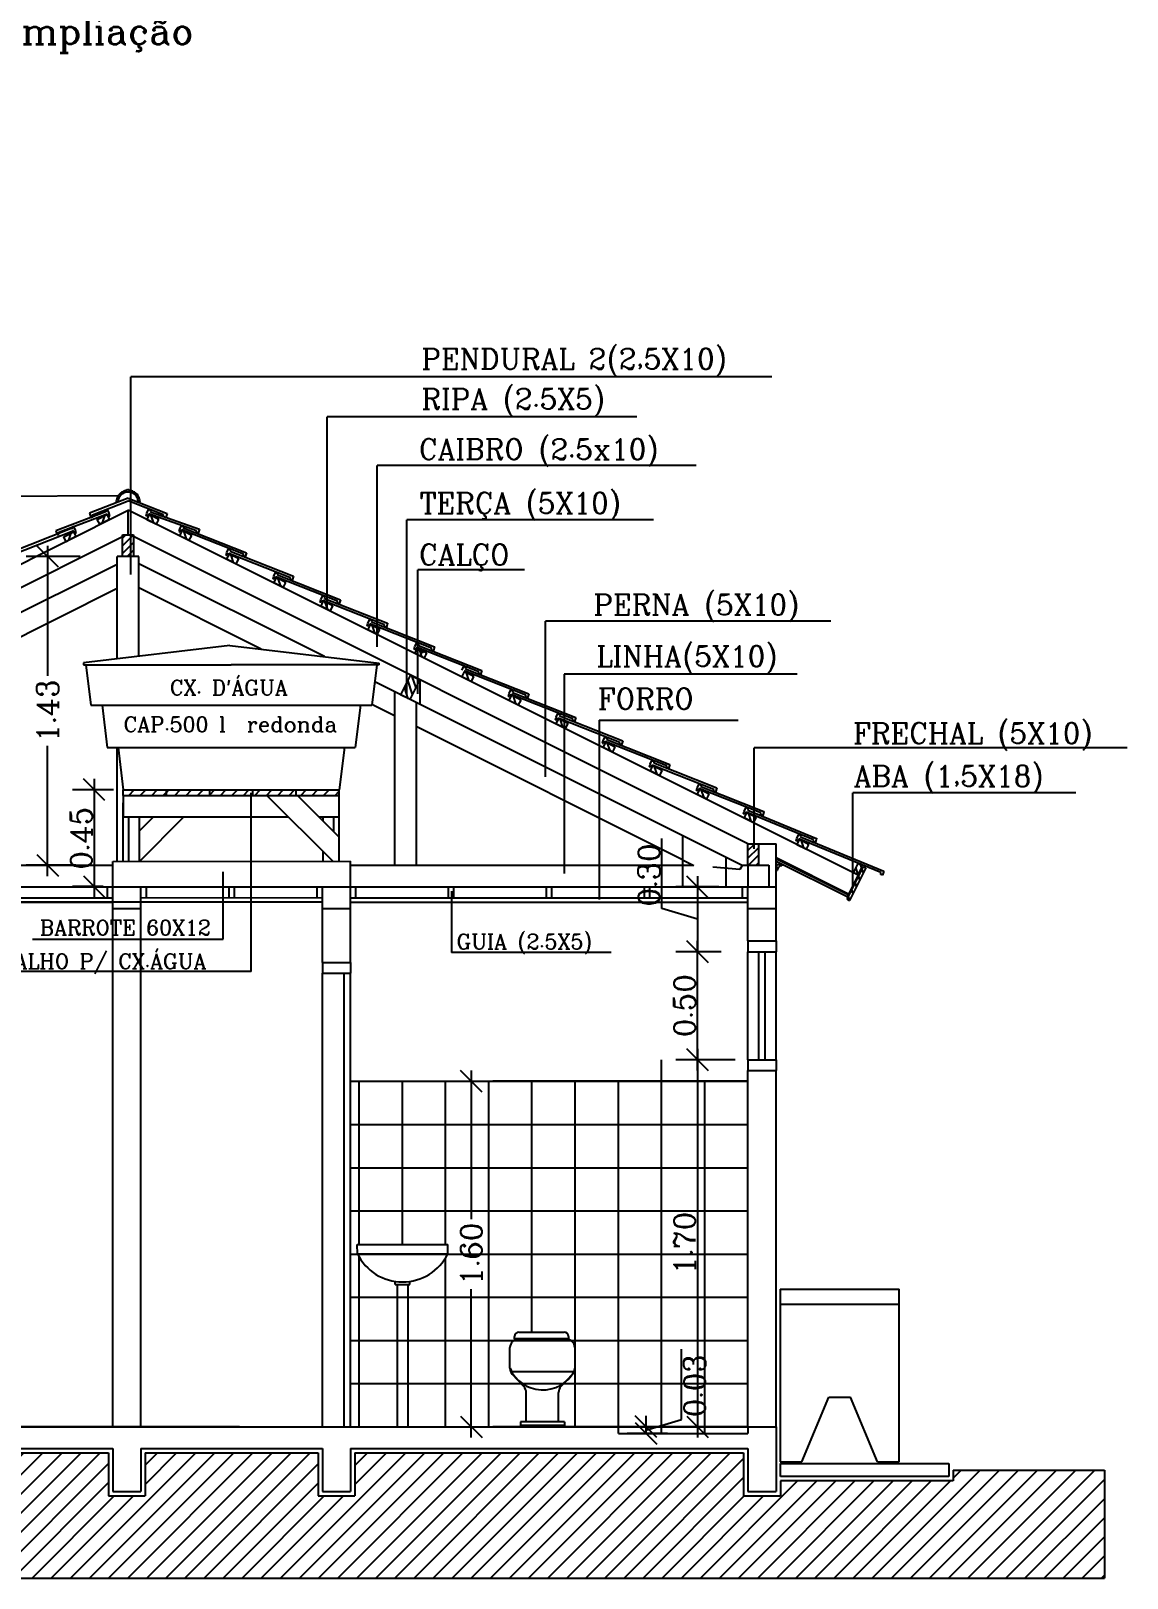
# Model space of a CAD drawing. Extents: x 98 to 558, y -86 to 6.
# Drawn here: x 125.21 to 130.28, y -58.37 to -51.2 of the extents above; entities that cross this region are included whole.
import ezdxf
from ezdxf.enums import TextEntityAlignment as Align

# ---------------------------------------------------------------- set-up
doc = ezdxf.new("R2010")
doc.units = 0
doc.header["$LTSCALE"] = 5
doc.linetypes.add('DASHED2', pattern=[0.375, 0.25, -0.125])
doc.layers.get('0').update_dxf_attribs({"linetype": 'CONTINUOUS'})
doc.layers.get('DEFPOINTS').update_dxf_attribs({"linetype": 'CONTINUOUS'})
for name, color, linetype in [('AZULEJOS', 30, 'CONTINUOUS'), ('CONCRETO', 5, 'CONTINUOUS'), ('COTAS', 244, 'CONTINUOUS'), ('EQUIPAMENTOS', 1, 'CONTINUOUS'), ('FORRO', 7, 'CONTINUOUS'), ('JANELA', 1, 'CONTINUOUS'), ('MADEIRAMENTO', 1, 'CONTINUOUS'), ('PAREDE', 7, 'CONTINUOUS'), ('PORTA', 1, 'CONTINUOUS'), ('PORTA2', 30, 'CONTINUOUS'), ('TANQUE', 1, 'CONTINUOUS'), ('TERRA', 7, 'CONTINUOUS'), ('TEXTO', 1, 'CONTINUOUS'), ('VISTAL', 30, 'CONTINUOUS'), ('VISTAP', 244, 'CONTINUOUS')]:
    doc.layers.add(name, color=color, linetype=linetype)
doc.styles.add('ROMANC', font='ROMANC.SHX')
doc.dimstyles.get("Standard").update_dxf_attribs({"dimtxt": 0.1, "dimasz": 0.1, "dimexe": 0.1, "dimexo": 1.4, "dimgap": 0.01, "dimtad": 0, "dimzin": 0, "dimtxsty": 'ROMANC', "dimblk1": 'OBLIQUE', "dimblk2": 'OBLIQUE', "dimsah": 1, "dimcen": 0.09, "dimdle": 0.05, "dimclrd": 30, "dimclre": 30, "dimclrt": 244, "dimazin": 3, "dimtfac": 1, "dimtofl": 0, "dimtmove": 0, "dimatfit": 3, "dimtolj": 1, "dimtzin": 0})

# ---------------------------------------------------------------- blocks, each defined once
blk = doc.blocks.new('*X6')
at = {"color": 0, "linetype": 'CONTINUOUS'}
for p, q in [((410.1966, -7.5974), (410.2216, -7.5724)), ((410.2496, -7.5974), (410.2746, -7.5724)), ((410.3027, -7.5974), (410.3277, -7.5724)), ((410.3557, -7.5974), (410.3707, -7.5824)), ((410.3707, -7.5824), (410.3807, -7.5724)), ((410.4087, -7.5974), (410.4337, -7.5724)), ((410.4618, -7.5974), (410.4868, -7.5724)), ((410.5148, -7.5974), (410.5398, -7.5724)), ((410.5707, -7.5946), (410.5928, -7.5724)), ((410.6209, -7.5974), (410.6459, -7.5724)), ((410.6739, -7.5974), (410.6989, -7.5724)), ((410.7269, -7.5974), (410.7519, -7.5724)), ((410.78, -7.5974), (410.805, -7.5724)), ((410.833, -7.5974), (410.858, -7.5724)), ((410.886, -7.5974), (410.911, -7.5724)), ((410.9391, -7.5974), (410.9641, -7.5724)), ((410.9921, -7.5974), (411.0171, -7.5724)), ((411.0451, -7.5974), (411.0701, -7.5724)), ((411.0982, -7.5974), (411.1232, -7.5724)), ((411.1512, -7.5974), (411.1707, -7.5779)), ((410.5678, -7.5974), (410.5707, -7.5946))]:
    blk.add_line(p, q, dxfattribs=at)
blk = doc.blocks.new('*X1')
at = {"color": 0, "linetype": 'DASHED2'}
for p, q in [((144.7944, 79.1395), (144.7978, 79.143)), ((144.8082, 79.118), (144.8332, 79.143)), ((144.8436, 79.118), (144.8444, 79.1188))]:
    blk.add_line(p, q, dxfattribs=at)
blk = doc.blocks.new('*X5')
at = {"color": 0}
for p, q in [((183.8112, 118.6513), (183.8259, 118.666)), ((183.8112, 118.6159), (183.8612, 118.6659)), ((183.8112, 118.5806), (183.8612, 118.6306)), ((183.8319, 118.566), (183.8612, 118.5952))]:
    blk.add_line(p, q, dxfattribs=at)
blk = doc.blocks.new('*X2')
at = {"color": 0, "linetype": 'DASHED2'}
for p, q in [((146.4352, 78.9772), (146.4741, 79.0161)), ((146.4352, 79.0126), (146.4388, 79.0161)), ((146.4352, 78.9419), (146.4852, 78.9919)), ((146.4448, 78.9161), (146.4852, 78.9565)), ((146.4802, 78.9161), (146.4852, 78.9212))]:
    blk.add_line(p, q, dxfattribs=at)
blk = doc.blocks.new('*X4')
at = {"color": 0, "linetype": 'DASHED2'}
for p, q in [((142.805, 77.539), (142.8141, 77.5481)), ((142.805, 77.5037), (142.83, 77.5287))]:
    blk.add_line(p, q, dxfattribs=at)
blk = doc.blocks.new('*X3')
at = {"color": 0, "linetype": 'DASHED2'}
for p, q in [((142.7874, 77.5214), (142.8024, 77.5364)), ((142.7874, 77.486), (142.8024, 77.501)), ((142.7874, 77.4507), (142.8024, 77.4657)), ((142.7874, 77.4153), (142.8024, 77.4303)), ((142.7874, 77.38), (142.8024, 77.395))]:
    blk.add_line(p, q, dxfattribs=at)
blk = doc.blocks.new('*X49')
at = {"color": 0, "linetype": 'CONTINUOUS'}
for p, q in [((160.7415, -52.0622), (160.773, -52.0308)), ((160.7415, -52.0976), (160.7915, -52.0476)), ((160.7437, -52.1308), (160.7915, -52.083)), ((160.7791, -52.1308), (160.7915, -52.1183))]:
    blk.add_line(p, q, dxfattribs=at)
blk = doc.blocks.new('_OBLIQUE')
at = {"color": 0, "linetype": 'BYBLOCK'}
blk.add_line((-0.5, -0.5), (0.5, 0.5), dxfattribs=at)
blk = doc.blocks.new('*D51')
at = {"color": 30, "linetype": 'BYBLOCK'}
for p, q in [((125.591, -54.7172), (125.4012, -54.7172)), ((125.5012, -54.6672), (125.5012, -55.216)), ((125.5431, -55.166), (125.4012, -55.166))]:
    blk.add_line(p, q, dxfattribs=at)
at = {"layer": 'DEFPOINTS', "color": 0, "linetype": 'BYBLOCK'}
for p in [(126.991, -54.7172), (125.5012, -55.166), (126.9431, -55.166)]:
    blk.add_point(p, dxfattribs=at)
at = {"color": 30, "linetype": 'BYBLOCK', "xscale": 0.1, "yscale": 0.1, "zscale": 0.1}
for p, rotation in [((125.5012, -54.7172), 90), ((125.5012, -55.166), 270)]:
    blk.add_blockref('_OBLIQUE', p, dxfattribs=dict(at, rotation=rotation))
at = {"color": 244, "linetype": 'BYBLOCK', "insert": (125.4412, -54.9416), "char_height": 0.1, "attachment_point": 5, "rotation": 90, "style": 'ROMANC'}
blk.add_mtext('\\A1;0.45', dxfattribs=at)
blk = doc.blocks.new('*X52')
at = {"color": 0, "linetype": 'CONTINUOUS'}
for p, q in [((153.964, -56.577), (154.544, -55.997)), ((154.0524, -56.577), (154.6324, -55.997)), ((154.1408, -56.577), (154.7208, -55.997)), ((154.2292, -56.577), (154.8092, -55.997)), ((154.2978, -56.1549), (154.4557, -55.997)), ((154.2978, -56.0665), (154.3673, -55.997)), ((154.3176, -56.577), (154.8976, -55.997)), ((154.406, -56.577), (154.986, -55.997)), ((154.4944, -56.577), (155.0744, -55.997)), ((154.5828, -56.577), (155.1628, -55.997)), ((154.6711, -56.577), (155.2511, -55.997)), ((154.7595, -56.577), (155.3395, -55.997)), ((154.8479, -56.577), (155.4279, -55.997)), ((154.9363, -56.577), (155.5163, -55.997)), ((155.0247, -56.577), (155.6047, -55.997)), ((155.1131, -56.577), (155.6931, -55.997)), ((155.2015, -56.577), (155.7815, -55.997)), ((155.2899, -56.577), (155.8699, -55.997)), ((155.3783, -56.577), (155.9583, -55.997)), ((155.4666, -56.577), (156.0466, -55.997)), ((155.555, -56.577), (156.135, -55.997)), ((155.6434, -56.577), (156.2234, -55.997)), ((155.7318, -56.577), (156.3118, -55.997)), ((155.8202, -56.577), (156.4002, -55.997)), ((155.9086, -56.577), (156.4886, -55.997)), ((155.997, -56.577), (156.577, -55.997)), ((156.0854, -56.577), (156.6654, -55.997)), ((156.1738, -56.577), (156.7538, -55.997)), ((156.2621, -56.577), (156.8421, -55.997)), ((156.3505, -56.577), (156.9305, -55.997)), ((156.4389, -56.577), (157.0189, -55.997)), ((156.8809, -56.577), (157.4609, -55.997)), ((156.9692, -56.577), (157.5492, -55.997)), ((157.0576, -56.577), (157.6376, -55.997)), ((157.146, -56.577), (157.726, -55.997)), ((157.2278, -56.1417), (157.3725, -55.997)), ((157.2278, -56.0533), (157.2841, -55.997)), ((157.2344, -56.577), (157.8144, -55.997)), ((157.3228, -56.577), (157.9028, -55.997)), ((157.4112, -56.577), (157.9912, -55.997)), ((157.8531, -56.577), (158.4331, -55.997)), ((157.9415, -56.577), (158.5215, -55.997)), ((158.0299, -56.577), (158.6099, -55.997)), ((158.1183, -56.577), (158.6983, -55.997)), ((158.1978, -56.0556), (158.2564, -55.997)), ((158.1978, -56.144), (158.3447, -55.997)), ((158.2067, -56.577), (158.7867, -55.997)), ((158.2951, -56.577), (158.8751, -55.997)), ((158.3835, -56.577), (158.9635, -55.997)), ((158.4718, -56.577), (159.0518, -55.997)), ((158.5602, -56.577), (159.1402, -55.997)), ((158.6486, -56.577), (159.2286, -55.997)), ((158.737, -56.577), (159.317, -55.997)), ((158.8254, -56.577), (159.4054, -55.997)), ((158.9138, -56.577), (159.4938, -55.997)), ((159.0022, -56.577), (159.5822, -55.997)), ((159.0906, -56.577), (159.6706, -55.997)), ((159.179, -56.577), (159.759, -55.997)), ((159.2673, -56.577), (159.8473, -55.997)), ((159.3557, -56.577), (159.9357, -55.997)), ((153.1278, -56.5294), (153.5802, -56.077)), ((153.1278, -56.441), (153.4918, -56.077)), ((153.1278, -56.3526), (153.4034, -56.077)), ((153.1278, -56.2642), (153.315, -56.077)), ((153.1278, -56.1758), (153.2266, -56.077)), ((153.1278, -56.0874), (153.1382, -56.077)), ((153.1685, -56.577), (153.6685, -56.077)), ((153.2569, -56.577), (153.7569, -56.077)), ((153.3453, -56.577), (153.8453, -56.077)), ((153.4337, -56.577), (153.9337, -56.077)), ((153.5221, -56.577), (154.0221, -56.077)), ((153.6105, -56.577), (154.1105, -56.077)), ((156.5273, -56.577), (157.0578, -56.0465)), ((157.4996, -56.577), (158.0278, -56.0488)), ((159.4441, -56.577), (159.9978, -56.0233)), ((160.5932, -56.577), (161.0932, -56.077)), ((160.6816, -56.577), (161.1816, -56.077)), ((160.7699, -56.577), (161.2699, -56.077)), ((160.8583, -56.577), (161.3583, -56.077)), ((160.9467, -56.577), (161.4467, -56.077)), ((160.9678, -56.114), (161.0048, -56.077)), ((161.0351, -56.577), (161.5351, -56.077)), ((161.1235, -56.577), (161.6235, -56.077)), ((153.6989, -56.577), (154.1278, -56.1481)), ((156.6157, -56.577), (157.0578, -56.1349)), ((157.588, -56.577), (158.0278, -56.1372)), ((159.5325, -56.577), (159.9978, -56.1117)), ((159.7977, -56.577), (160.2477, -56.127)), ((159.8861, -56.577), (160.3361, -56.127)), ((159.9745, -56.577), (160.4245, -56.127)), ((160.0628, -56.577), (160.5128, -56.127)), ((160.1512, -56.577), (160.6012, -56.127)), ((160.2396, -56.577), (160.6896, -56.127)), ((160.328, -56.577), (160.778, -56.127)), ((160.4164, -56.577), (160.8664, -56.127)), ((160.5048, -56.577), (160.9548, -56.127)), ((161.2119, -56.577), (161.6678, -56.1211)), ((153.7873, -56.577), (154.1673, -56.197)), ((153.8757, -56.577), (154.2557, -56.197)), ((156.7041, -56.577), (157.0841, -56.197)), ((156.7925, -56.577), (157.1725, -56.197)), ((157.6764, -56.577), (158.0564, -56.197)), ((157.7647, -56.577), (158.1447, -56.197)), ((159.6209, -56.577), (160.0009, -56.197)), ((159.7093, -56.577), (160.0893, -56.197)), ((161.3003, -56.577), (161.6678, -56.2095)), ((161.3887, -56.577), (161.6678, -56.2979)), ((161.4771, -56.577), (161.6678, -56.3863)), ((161.5654, -56.577), (161.6678, -56.4747)), ((161.6538, -56.577), (161.6678, -56.5631))]:
    blk.add_line(p, q, dxfattribs=at)
blk = doc.blocks.new('*D56')
at = {"color": 30, "linetype": 'BYBLOCK'}
for p, q in [((128.2945, -55.9171), (128.2945, -57.7171)), ((128.4686, -55.9671), (128.1945, -55.9671)), ((128.4686, -57.6671), (128.1945, -57.6671))]:
    blk.add_line(p, q, dxfattribs=at)
at = {"layer": 'DEFPOINTS', "color": 0, "linetype": 'BYBLOCK'}
for p in [(129.8686, -55.9671), (128.2945, -57.6671), (129.8686, -57.6671)]:
    blk.add_point(p, dxfattribs=at)
at = {"color": 30, "linetype": 'BYBLOCK', "xscale": 0.1, "yscale": 0.1, "zscale": 0.1}
for p, rotation in [((128.2945, -55.9671), 90), ((128.2945, -57.6671), 270)]:
    blk.add_blockref('_OBLIQUE', p, dxfattribs=dict(at, rotation=rotation))
at = {"color": 244, "linetype": 'BYBLOCK', "insert": (128.2345, -56.8171), "char_height": 0.1, "attachment_point": 5, "rotation": 90, "style": 'ROMANC'}
blk.add_mtext('\\A1;1.70', dxfattribs=at)
blk = doc.blocks.new('*D57')
at = {"color": 30, "linetype": 'BYBLOCK'}
for p, q in [((128.2945, -56.0171), (128.2945, -55.4171)), ((128.4039, -55.4671), (128.1945, -55.4671)), ((128.4039, -55.9671), (128.1945, -55.9671))]:
    blk.add_line(p, q, dxfattribs=at)
at = {"layer": 'DEFPOINTS', "color": 0, "linetype": 'BYBLOCK'}
for p in [(128.2945, -55.4671), (129.8039, -55.4671), (129.8039, -55.9671)]:
    blk.add_point(p, dxfattribs=at)
at = {"color": 30, "linetype": 'BYBLOCK', "xscale": 0.1, "yscale": 0.1, "zscale": 0.1}
for p, rotation in [((128.2945, -55.4671), 90), ((128.2945, -55.9671), 270)]:
    blk.add_blockref('_OBLIQUE', p, dxfattribs=dict(at, rotation=rotation))
at = {"color": 244, "linetype": 'BYBLOCK', "insert": (128.2345, -55.7171), "char_height": 0.1, "attachment_point": 5, "rotation": 90, "style": 'ROMANC'}
blk.add_mtext('\\A1;0.50', dxfattribs=at)
blk = doc.blocks.new('*D58')
at = {"color": 30, "linetype": 'BYBLOCK'}
for p, q in [((128.1295, -55.2676), (128.1295, -54.9429)), ((128.2945, -55.1171), (128.2945, -55.4671)), ((128.3929, -55.1671), (128.1945, -55.1671)), ((128.2945, -55.3171), (128.1295, -55.2676)), ((128.3929, -55.4671), (128.1945, -55.4671))]:
    blk.add_line(p, q, dxfattribs=at)
at = {"layer": 'DEFPOINTS', "color": 0, "linetype": 'BYBLOCK'}
for p in [(129.7929, -55.1671), (128.2945, -55.4671), (129.7929, -55.4671)]:
    blk.add_point(p, dxfattribs=at)
at = {"color": 30, "linetype": 'BYBLOCK', "xscale": 0.1, "yscale": 0.1, "zscale": 0.1}
for p, rotation in [((128.2945, -55.1671), 90), ((128.2945, -55.4671), 270)]:
    blk.add_blockref('_OBLIQUE', p, dxfattribs=dict(at, rotation=rotation))
at = {"color": 244, "linetype": 'BYBLOCK', "insert": (128.0695, -55.2576), "char_height": 0.1, "attachment_point": 4, "rotation": 90, "style": 'ROMANC'}
blk.add_mtext('\\A1;0.30', dxfattribs=at)
blk = doc.blocks.new('*D60')
at = {"color": 30, "linetype": 'BYBLOCK'}
for p, q in [((128.2208, -57.6323), (128.2208, -57.3075)), ((128.0558, -57.6168), (128.0558, -57.6968)), ((128.0558, -57.6818), (128.2208, -57.6323)), ((127.9684, -57.6668), (128.1558, -57.6668)), ((127.9684, -57.6968), (128.1558, -57.6968))]:
    blk.add_line(p, q, dxfattribs=at)
at = {"layer": 'DEFPOINTS', "color": 0, "linetype": 'BYBLOCK'}
for p in [(126.5684, -57.6668), (126.5684, -57.6968), (128.0558, -57.6968)]:
    blk.add_point(p, dxfattribs=at)
at = {"color": 30, "linetype": 'BYBLOCK', "xscale": 0.1, "yscale": 0.1, "zscale": 0.1}
for p, rotation in [((128.0558, -57.6668), 90), ((128.0558, -57.6968), 270)]:
    blk.add_blockref('_OBLIQUE', p, dxfattribs=dict(at, rotation=rotation))
at = {"color": 244, "linetype": 'BYBLOCK', "insert": (128.2808, -57.6223), "char_height": 0.1, "attachment_point": 4, "rotation": 90, "style": 'ROMANC'}
blk.add_mtext('\\A1;0.03', dxfattribs=at)
blk = doc.blocks.new('*D130')
at = {"color": 30, "linetype": 'BYBLOCK'}
for p, q in [((127.2471, -56.0171), (127.2471, -56.7048)), ((128.528, -56.0671), (127.3471, -56.0671)), ((127.2471, -57.7171), (127.2471, -57.0295)), ((128.528, -57.6671), (127.3471, -57.6671))]:
    blk.add_line(p, q, dxfattribs=at)
at = {"layer": 'DEFPOINTS', "color": 0, "linetype": 'BYBLOCK'}
for p in [(127.128, -56.0671), (127.2471, -56.0671), (127.128, -57.6671)]:
    blk.add_point(p, dxfattribs=at)
at = {"color": 30, "linetype": 'BYBLOCK', "xscale": 0.1, "yscale": 0.1, "zscale": 0.1}
for p, rotation in [((127.2471, -56.0671), 90), ((127.2471, -57.6671), 270)]:
    blk.add_blockref('_OBLIQUE', p, dxfattribs=dict(at, rotation=rotation))
at = {"color": 244, "linetype": 'BYBLOCK', "insert": (127.2471, -56.8671), "char_height": 0.1, "attachment_point": 5, "rotation": 90, "style": 'ROMANC'}
blk.add_mtext('\\A1;1.60', dxfattribs=at)
blk = doc.blocks.new('*D132')
at = {"color": 30, "linetype": 'BYBLOCK'}
for p, q in [((124.2077, -53.6375), (123.9579, -53.6375)), ((124.0579, -53.5875), (124.0579, -54.1899)), ((124.0579, -55.1171), (124.0579, -54.5147)), ((124.188, -55.0671), (123.9579, -55.0671)), ((123.6985, -55.1871), (123.6985, -56.2898)), ((124.9464, -55.2371), (123.7985, -55.2371)), ((123.6985, -57.7171), (123.6985, -56.6145)), ((124.9464, -57.6671), (123.7985, -57.6671))]:
    blk.add_line(p, q, dxfattribs=at)
at = {"layer": 'DEFPOINTS', "color": 0, "linetype": 'BYBLOCK'}
for p in [(125.6077, -53.6375), (124.0579, -55.0671), (125.588, -55.0671), (123.5464, -55.2371), (123.5464, -57.6671), (123.6985, -57.6671)]:
    blk.add_point(p, dxfattribs=at)
at = {"color": 30, "linetype": 'BYBLOCK', "xscale": 0.1, "yscale": 0.1, "zscale": 0.1}
for p, rotation in [((124.0579, -53.6375), 90), ((124.0579, -55.0671), 270), ((123.6985, -55.2371), 90), ((123.6985, -57.6671), 270)]:
    blk.add_blockref('_OBLIQUE', p, dxfattribs=dict(at, rotation=rotation))
at = {"color": 244, "linetype": 'BYBLOCK', "char_height": 0.1, "attachment_point": 5, "rotation": 90, "style": 'ROMANC'}
for s, insert in [('\\A1;1.43', (124.0579, -54.3523)), ('\\A1;2.43', (123.6985, -56.4521))]:
    blk.add_mtext(s, dxfattribs=dict(at, insert=insert))

msp = doc.modelspace()

# ---------------------------------------------------------------- linework, layer by layer
at = {"color": 30, "linetype": 'DASHED2'}
for p, q in [((125.3622, -53.5497), (125.3637, -53.545)), ((125.3845, -53.5622), (125.3949, -53.5284)), ((125.4157, -53.5457), (125.4161, -53.5446)), ((125.8976, -53.5401), (125.8972, -53.539)), ((125.9292, -53.5559), (125.918, -53.5224)), ((125.9512, -53.5429), (125.9496, -53.5382))]:
    msp.add_line(p, q, dxfattribs=at)
at = {"layer": 'AZULEJOS', "color": 30, "linetype": 'CONTINUOUS'}
for p, q in [((128.128, -57.6971), (128.128, -55.9671)), ((126.728, -56.8232), (126.728, -56.0671)), ((126.928, -56.8232), (126.928, -56.0671)), ((127.128, -56.8232), (127.128, -56.0671)), ((127.328, -57.6671), (127.328, -56.0671)), ((127.528, -57.2293), (127.528, -56.0671)), ((127.728, -57.6671), (127.728, -56.0671)), ((127.928, -57.6671), (127.928, -56.0671)), ((128.328, -57.6971), (128.328, -56.0671)), ((126.728, -57.6671), (126.728, -56.881)), ((127.128, -57.6671), (127.128, -56.8841))]:
    msp.add_line(p, q, dxfattribs=at)
at = {"layer": 'CONCRETO', "color": 30, "linetype": 'CONTINUOUS'}
for p, q in [((125.563, -55.2171), (125.563, -55.1671)), ((125.743, -55.217), (125.743, -55.1671)), ((126.1255, -55.217), (126.1255, -55.1671)), ((126.1505, -55.2163), (126.1505, -55.1671)), ((126.533, -55.2163), (126.533, -55.1671)), ((126.713, -55.2171), (126.713, -55.1671)), ((127.1418, -55.2171), (127.1418, -55.1671)), ((127.1668, -55.2171), (127.1668, -55.1671)), ((127.5955, -55.2171), (127.5955, -55.1671)), ((127.6205, -55.2171), (127.6205, -55.1671)), ((128.0493, -55.2171), (128.0493, -55.1671)), ((128.0743, -55.2171), (128.0743, -55.1671)), ((128.503, -55.2171), (128.503, -55.1671)), ((126.688, -56.0671), (128.528, -56.0671)), ((126.688, -56.2671), (128.528, -56.2671)), ((126.688, -56.4671), (128.528, -56.4671)), ((126.688, -56.6671), (128.528, -56.6671)), ((126.688, -56.8671), (128.528, -56.8671)), ((126.688, -57.0671), (128.528, -57.0671)), ((126.688, -57.2671), (128.528, -57.2671)), ((126.688, -57.4671), (128.528, -57.4671))]:
    msp.add_line(p, q, dxfattribs=at)
at = {"layer": 'CONCRETO', "color": 5, "linetype": 'CONTINUOUS'}
for p, q in [((125.588, -55.1671), (125.718, -55.1671)), ((125.588, -55.2671), (125.588, -55.1671)), ((125.718, -55.2671), (125.718, -55.1671)), ((126.558, -55.1671), (126.688, -55.1671)), ((126.558, -55.2671), (126.558, -55.1671)), ((126.688, -55.2671), (126.688, -55.1671)), ((128.528, -55.1671), (128.6582, -55.1671)), ((128.528, -55.2671), (128.528, -55.1671)), ((128.658, -55.2671), (128.658, -55.1671)), ((125.588, -55.2671), (125.718, -55.2671)), ((126.558, -55.2671), (126.688, -55.2671)), ((128.528, -55.2671), (128.658, -55.2671)), ((128.528, -55.4171), (128.658, -55.4171)), ((128.528, -55.4171), (128.528, -55.4671)), ((128.658, -55.4171), (128.658, -55.4671)), ((128.528, -55.4671), (128.658, -55.4671)), ((126.558, -55.5171), (126.688, -55.5171)), ((126.558, -55.5171), (126.558, -55.5671)), ((126.558, -55.5671), (126.688, -55.5671)), ((126.688, -55.5171), (126.688, -55.5671)), ((128.528, -55.9671), (128.658, -55.9671)), ((128.528, -55.9671), (128.528, -56.0171)), ((128.658, -55.9671), (128.658, -56.0171)), ((128.528, -56.0171), (128.658, -56.0171)), ((122.658, -57.6671), (127.928, -57.6671)), ((127.928, -57.6971), (127.928, -57.6671)), ((127.928, -57.6971), (128.528, -57.6971)), ((128.528, -57.6671), (128.528, -57.6971)), ((128.528, -57.6671), (128.658, -57.6671)), ((128.658, -57.6671), (128.658, -57.9671)), ((122.788, -57.7671), (125.588, -57.7671)), ((125.588, -57.7671), (125.588, -57.9671)), ((125.718, -57.7671), (125.718, -57.9671)), ((125.718, -57.7671), (126.558, -57.7671)), ((126.558, -57.7671), (126.558, -57.9671)), ((126.688, -57.7671), (126.688, -57.9671)), ((126.688, -57.7671), (128.528, -57.7671)), ((128.528, -57.7671), (128.528, -57.9671)), ((125.588, -57.9671), (125.718, -57.9671)), ((126.558, -57.9671), (126.688, -57.9671)), ((128.528, -57.9671), (128.658, -57.9671))]:
    msp.add_line(p, q, dxfattribs=at)
at = {"layer": 'CONCRETO', "color": 244, "linetype": 'CONTINUOUS'}
for p, q in [((128.678, -57.8971), (128.678, -57.8371)), ((128.678, -57.8371), (129.458, -57.8371)), ((129.458, -57.8371), (129.458, -57.8971)), ((129.458, -57.8971), (128.678, -57.8971))]:
    msp.add_line(p, q, dxfattribs=at)
at = {"layer": 'EQUIPAMENTOS', "color": 244}
for p, q in [((126.719, -56.8232), (127.139, -56.8232)), ((126.7198, -56.8657), (127.1381, -56.8657)), ((126.8943, -57.0083), (126.8943, -56.9937)), ((126.8943, -57.0083), (126.9623, -57.0083)), ((126.9623, -57.0083), (126.9623, -56.9937))]:
    msp.add_line(p, q, dxfattribs=at)
at = {"layer": 'EQUIPAMENTOS', "color": 244, "linetype": 'CONTINUOUS'}
for p, q in [((126.7198, -56.8657), (126.719, -56.8232)), ((127.1381, -56.8657), (127.139, -56.8232)), ((126.904, -57.0083), (126.904, -57.6671)), ((126.954, -57.0083), (126.954, -57.6671)), ((127.4677, -57.2293), (127.6777, -57.2293)), ((127.4263, -57.3957), (127.4263, -57.3003)), ((127.4477, -57.2593), (127.4477, -57.2493)), ((127.6977, -57.2593), (127.4477, -57.2593)), ((127.4663, -57.2603), (127.6863, -57.2603)), ((127.4682, -57.2593), (127.4682, -57.2603)), ((127.4866, -57.2593), (127.4866, -57.2603)), ((127.6182, -57.2593), (127.6182, -57.2603)), ((127.6366, -57.2593), (127.6366, -57.2603)), ((127.6977, -57.2493), (127.6977, -57.2593)), ((127.7263, -57.3003), (127.7263, -57.3957)), ((127.4295, -57.4113), (127.7231, -57.4113)), ((127.4907, -57.481), (127.437, -57.4228)), ((127.7157, -57.4228), (127.662, -57.481)), ((127.7231, -57.4113), (127.7157, -57.4228)), ((127.5013, -57.644), (127.5013, -57.5081)), ((127.6513, -57.644), (127.6513, -57.5081)), ((127.4744, -57.644), (127.4744, -57.6603)), ((127.6788, -57.644), (127.4744, -57.644)), ((127.6788, -57.6603), (127.4744, -57.6603)), ((127.6788, -57.644), (127.6163, -57.644)), ((127.6788, -57.644), (127.6788, -57.6603))]:
    msp.add_line(p, q, dxfattribs=at)
for centre, radius, start, end in [((126.929, -56.7635), 0.2328, 206.03774, 333.96226), ((127.4677, -57.2493), 0.02, 90, 180), ((127.6777, -57.2493), 0.02, 0, 90), ((127.4663, -57.3003), 0.04, 90, 180), ((127.6863, -57.3003), 0.04, 0, 90), ((127.4663, -57.3957), 0.04, 180, 222.75009), ((127.5786, -57.3305), 0.1656, 203.17748, 330.78377), ((127.6863, -57.3957), 0.04, 336.95877, 0), ((127.476, -57.4946), 0.02, 42.75009, 42.75009), ((127.4613, -57.5081), 0.04, 0, 42.75009), ((127.6913, -57.5081), 0.04, 137.24991, 180)]:
    msp.add_arc(centre, radius, start, end, dxfattribs=at)
at = {"layer": 'FORRO', "color": 30, "linetype": 'CONTINUOUS'}
for p, q in [((128.528, -54.9671), (128.578, -54.9671)), ((123.0416, -55.0671), (125.588, -55.0671)), ((126.688, -55.0671), (128.2766, -55.0671)), ((128.5003, -55.0671), (128.6253, -55.0671)), ((122.688, -55.1671), (125.588, -55.1671)), ((122.788, -55.1671), (125.588, -55.1671)), ((122.788, -55.2171), (125.588, -55.2171)), ((125.718, -55.1671), (126.558, -55.1671)), ((126.688, -55.1671), (128.528, -55.1671)), ((126.688, -55.2171), (128.528, -55.2171)), ((122.788, -55.2371), (125.588, -55.2371)), ((126.688, -55.2371), (128.528, -55.2371))]:
    msp.add_line(p, q, dxfattribs=at)
at = {"layer": 'FORRO', "color": 1, "linetype": 'CONTINUOUS'}
for p, q in [((125.588, -55.1671), (125.588, -55.0492)), ((126.688, -55.1662), (126.688, -55.0474))]:
    msp.add_line(p, q, dxfattribs=at)
at = {"layer": 'JANELA', "color": 30, "linetype": 'CONTINUOUS'}
for p, q in [((127.155, -55.1867), (127.155, -55.4706)), ((127.928, -57.6671), (128.528, -57.6671))]:
    msp.add_line(p, q, dxfattribs=at)
at = {"layer": 'MADEIRAMENTO', "color": 30, "linetype": 'CONTINUOUS'}
for p, q in [((126.2274, -55.5585), (126.2274, -54.7322)), ((128.528, -55.0671), (128.528, -54.9671)), ((128.578, -55.0671), (128.578, -54.9671)), ((126.0984, -55.4098), (126.0984, -55.0977))]:
    msp.add_line(p, q, dxfattribs=at)
at = {"layer": 'PAREDE', "color": 7}
for p in [(128.578, -54.9671), (128.658, -55.1671)]:
    msp.add_line(p, (128.658, -54.9671), dxfattribs=at)
at = {"layer": 'PAREDE', "color": 7, "linetype": 'CONTINUOUS'}
for p, q in [((125.588, -57.6671), (125.588, -55.2671)), ((125.718, -57.6671), (125.718, -55.2671)), ((126.558, -55.5171), (126.558, -55.2671)), ((126.688, -55.5171), (126.688, -55.2671)), ((128.528, -55.4171), (128.528, -55.2671)), ((128.658, -55.4171), (128.658, -55.2671)), ((128.528, -57.6671), (128.528, -56.0171)), ((128.658, -57.6671), (128.658, -56.0171))]:
    msp.add_line(p, q, dxfattribs=at)
at = {"layer": 'PAREDE', "color": 244, "linetype": 'CONTINUOUS'}
for p, q in [((128.528, -55.9671), (128.528, -55.4671)), ((128.658, -55.9671), (128.658, -55.4671)), ((126.558, -57.6671), (126.558, -55.5671))]:
    msp.add_line(p, q, dxfattribs=at)
at = {"layer": 'PAREDE', "color": 1, "linetype": 'CONTINUOUS'}
for p, q in [((128.578, -55.9671), (128.578, -55.4671)), ((128.608, -55.9671), (128.608, -55.4671))]:
    msp.add_line(p, q, dxfattribs=at)
at = {"layer": 'PORTA', "color": 1, "linetype": 'CONTINUOUS'}
for p, q in [((126.658, -57.6671), (126.658, -55.5671)), ((126.688, -57.6671), (126.688, -55.5671))]:
    msp.add_line(p, q, dxfattribs=at)
at = {"layer": 'PORTA2', "color": 7, "linetype": 'DASHED2'}
msp.add_line((128.528, -55.0671), (128.528, -55.1679), dxfattribs=at)
at = {"layer": 'TANQUE', "color": 1, "linetype": 'CONTINUOUS'}
for p, q in [((128.6779, -57.0294), (129.2279, -57.0294)), ((128.6779, -57.0294), (128.6779, -57.8294)), ((129.2279, -57.8294), (129.2279, -57.0294)), ((128.6779, -57.0994), (129.2279, -57.0994)), ((128.7779, -57.8294), (128.9029, -57.5294)), ((128.9029, -57.5294), (129.0029, -57.5294)), ((129.1279, -57.8294), (129.0029, -57.5294)), ((128.6779, -57.8294), (128.7779, -57.8294)), ((129.1279, -57.8294), (129.2279, -57.8294))]:
    msp.add_line(p, q, dxfattribs=at)
at = {"layer": 'TERRA', "color": 30, "linetype": 'CONTINUOUS'}
for p, q in [((122.808, -57.7871), (125.568, -57.7871)), ((125.568, -57.7871), (125.568, -57.9871)), ((125.738, -57.7871), (126.538, -57.7871)), ((125.738, -57.7871), (125.738, -57.9871)), ((126.538, -57.7871), (126.538, -57.9871)), ((126.708, -57.7871), (128.508, -57.7871)), ((126.708, -57.7871), (126.708, -57.9871)), ((128.508, -57.7871), (128.508, -57.9871)), ((129.478, -57.8671), (130.178, -57.8671)), ((129.478, -57.8671), (129.478, -57.9171)), ((130.178, -57.8671), (130.178, -58.3671)), ((128.678, -57.9171), (128.678, -57.9871)), ((129.478, -57.9171), (128.678, -57.9171)), ((125.568, -57.9871), (125.738, -57.9871)), ((126.538, -57.9871), (126.708, -57.9871)), ((128.508, -57.9871), (128.678, -57.9871)), ((121.638, -58.3671), (130.178, -58.3671))]:
    msp.add_line(p, q, dxfattribs=at)
at = {"layer": 'TEXTO', "color": 30, "linetype": 'CONTINUOUS'}
for p, q in [((125.6716, -53.7205), (125.6716, -52.805)), ((128.6392, -52.805), (125.6716, -52.805)), ((126.5801, -53.8715), (126.5801, -52.9909)), ((128.0129, -52.9909), (126.5801, -52.9909)), ((126.8121, -54.0557), (126.8121, -53.2158)), ((128.2889, -53.2158), (126.8121, -53.2158)), ((124.0392, -53.3627), (125.6136, -53.3544)), ((126.9487, -54.2771), (126.9487, -53.4671)), ((128.0912, -53.4671), (126.9487, -53.4671)), ((126.999, -54.2728), (126.999, -53.6986)), ((127.4938, -53.6986), (126.999, -53.6986)), ((127.5911, -54.6573), (127.5911, -53.9367)), ((128.9124, -53.9367), (127.5911, -53.9367)), ((127.6775, -54.1814), (127.6775, -55.1047)), ((128.7566, -54.1814), (127.6775, -54.1814)), ((127.8385, -54.3946), (128.4826, -54.3946)), ((127.8385, -54.3946), (127.8385, -55.2258)), ((130.2831, -54.5227), (128.5567, -54.5227)), ((128.5567, -54.9909), (128.5567, -54.5227)), ((130.0461, -54.7319), (129.013, -54.7319)), ((129.013, -55.1732), (129.013, -54.7319)), ((125.2159, -55.4098), (126.0984, -55.4098)), ((127.894, -55.4706), (127.155, -55.4706))]:
    msp.add_line(p, q, dxfattribs=at)
at = {"layer": 'TEXTO', "color": 244, "linetype": 'CONTINUOUS'}
msp.add_line((126.8208, -54.1392), (126.8208, -54.1307), dxfattribs=at)
at = {"layer": 'TEXTO', "color": 1, "linetype": 'CONTINUOUS'}
msp.add_line((125.588, -55.0492), (126.688, -55.0474), dxfattribs=at)
at = {"layer": 'VISTAL', "color": 30}
for p, q in [((122.2769, -55.1141), (125.6591, -53.423)), ((125.6585, -53.5375), (125.6585, -53.4233)), ((129.0376, -55.1122), (125.6591, -53.423)), ((122.788, -54.9671), (125.6327, -53.5448)), ((128.528, -54.9671), (125.6827, -53.5445)), ((125.6077, -54.1108), (125.6077, -53.6375)), ((125.7077, -54.099), (125.7077, -53.6375)), ((122.818, -55.0671), (125.6077, -53.6723)), ((126.5677, -54.1009), (125.7077, -53.6709)), ((124.4187, -54.3786), (125.6077, -53.7841)), ((126.2751, -54.0664), (125.7077, -53.7827)), ((128.5017, -55.0679), (126.8001, -54.2171)), ((127.0086, -54.2106), (127.0086, -54.3224)), ((126.8916, -54.2638), (126.8916, -55.0679)), ((126.8916, -54.3746), (126.7871, -54.3224)), ((126.9916, -54.3138), (126.9916, -55.0679)), ((128.2253, -55.0415), (126.9916, -54.4246)), ((125.6077, -55.0492), (125.6077, -54.5216)), ((128.2253, -54.9297), (128.2253, -55.1679)), ((128.4253, -55.0297), (128.4253, -55.1679)), ((128.9934, -55.2007), (128.658, -55.033))]:
    msp.add_line(p, q, dxfattribs=at)
at = {"layer": 'VISTAL', "linetype": 'CONTINUOUS'}
for p, q in [((125.636, -54.7434), (125.636, -54.7184)), ((125.836, -54.7434), (125.836, -54.7184)), ((126.036, -54.7434), (126.036, -54.7184)), ((126.236, -54.7434), (126.236, -54.7184)), ((126.436, -54.7434), (126.436, -54.7184)), ((126.636, -54.7434), (126.636, -54.7184)), ((126.636, -55.048), (126.636, -54.7184)), ((125.636, -54.7434), (126.636, -54.7434)), ((125.636, -54.7434), (125.636, -54.8433)), ((125.636, -55.0496), (125.636, -54.7777)), ((126.6057, -55.0485), (126.3006, -54.7434)), ((126.636, -54.9373), (126.442, -54.7434)), ((125.636, -54.8433), (126.4006, -54.8433)), ((125.661, -55.0496), (125.661, -54.8433)), ((125.711, -54.9076), (125.7753, -54.8433)), ((125.711, -55.049), (125.9167, -54.8433)), ((125.711, -55.0495), (125.711, -54.8433)), ((126.542, -54.8433), (126.636, -54.8433)), ((126.561, -54.8623), (126.561, -54.8433)), ((126.611, -54.9123), (126.611, -54.8433)), ((126.561, -55.0477), (126.561, -55.0019)), ((126.561, -55.0481), (126.561, -55.0037)), ((126.611, -55.048), (126.611, -55.0476)), ((126.2274, -55.5585), (124.8022, -55.5585))]:
    msp.add_line(p, q, dxfattribs=at)
at = {"layer": 'VISTAL', "color": 30, "linetype": 'DASHED2', "ltscale": 0.1}
for p, q in [((128.5755, -54.993), (128.5753, -54.9929)), ((128.2253, -55.0415), (128.2781, -55.0679)), ((128.4898, -55.0868), (128.2781, -55.0679)), ((128.6253, -55.0671), (128.6253, -55.1671))]:
    msp.add_line(p, q, dxfattribs=at)
at = {"layer": 'VISTAL', "color": 30, "linetype": 'DASHED2'}
msp.add_line((129.0376, -55.1122), (128.9934, -55.2007), dxfattribs=at)
at = {"layer": 'VISTAP', "color": 30, "linetype": 'DASHED2'}
for p, q in [((125.6558, -53.327), (125.653, -53.3315)), ((125.6558, -53.327), (125.6617, -53.327)), ((125.6617, -53.327), (125.6643, -53.3315)), ((125.5627, -53.4193), (125.5533, -53.4226)), ((125.5533, -53.4226), (125.5547, -53.431)), ((125.5712, -53.4363), (125.5627, -53.4193)), ((125.5739, -53.4485), (125.5712, -53.4363)), ((125.6034, -53.3861), (125.6115, -53.3829)), ((125.7054, -53.3832), (125.7135, -53.3864)), ((125.7422, -53.4485), (125.745, -53.4363)), ((125.745, -53.4363), (125.7535, -53.4193)), ((125.7535, -53.4193), (125.7628, -53.4226)), ((125.7628, -53.4226), (125.7615, -53.4306)), ((125.4065, -53.4989), (125.3972, -53.5024)), ((125.3972, -53.5024), (125.3987, -53.5104)), ((125.4154, -53.5157), (125.4065, -53.4989)), ((125.48, -53.4374), (125.4857, -53.4562)), ((125.4857, -53.4562), (125.4933, -53.4531)), ((125.4933, -53.4531), (125.4938, -53.4441)), ((125.5617, -53.4405), (125.5686, -53.4506)), ((125.5686, -53.4506), (125.5739, -53.4485)), ((125.7475, -53.4506), (125.7422, -53.4485)), ((125.7546, -53.4402), (125.7475, -53.4506)), ((125.8227, -53.4531), (125.8222, -53.444)), ((125.8387, -53.4384), (125.8333, -53.4561)), ((125.8972, -53.5101), (125.9057, -53.4931)), ((125.9057, -53.4931), (125.9151, -53.4964)), ((125.9151, -53.4964), (125.9137, -53.5044)), ((125.3242, -53.5188), (125.3304, -53.5375)), ((125.3304, -53.5375), (125.3379, -53.5342)), ((125.3379, -53.5342), (125.3382, -53.5252)), ((125.3606, -53.5466), (125.4048, -53.5232)), ((125.3723, -53.5687), (125.3606, -53.5466)), ((125.4165, -53.5453), (125.3723, -53.5687)), ((125.4048, -53.5232), (125.4165, -53.5453)), ((125.4058, -53.5197), (125.4132, -53.5299)), ((125.4132, -53.5299), (125.4184, -53.5277)), ((125.4184, -53.5277), (125.4154, -53.5157)), ((125.8945, -53.5222), (125.8972, -53.5101)), ((125.8998, -53.5243), (125.8945, -53.5222)), ((125.908, -53.5174), (125.8968, -53.5398)), ((125.8968, -53.5398), (125.9415, -53.5621)), ((125.9069, -53.5139), (125.8998, -53.5243)), ((125.9527, -53.5398), (125.908, -53.5174)), ((125.9415, -53.5621), (125.9527, -53.5398)), ((125.9751, -53.5269), (125.9746, -53.5178)), ((125.9827, -53.53), (125.9751, -53.5269)), ((125.9884, -53.5111), (125.9827, -53.53)), ((126.1123, -53.6311), (126.115, -53.619)), ((126.1175, -53.6332), (126.1123, -53.6311)), ((126.115, -53.619), (126.1235, -53.602)), ((126.1247, -53.6228), (126.1175, -53.6332)), ((126.1235, -53.602), (126.1329, -53.6053)), ((126.1329, -53.6053), (126.1315, -53.6133)), ((126.1929, -53.6358), (126.1924, -53.6267)), ((126.2005, -53.6389), (126.1929, -53.6358)), ((126.2062, -53.62), (126.2005, -53.6389)), ((126.3328, -53.7279), (126.3413, -53.7109)), ((126.3413, -53.7109), (126.3507, -53.7142)), ((126.3507, -53.7142), (126.3493, -53.7222)), ((126.3301, -53.74), (126.3328, -53.7279)), ((126.3353, -53.7421), (126.3301, -53.74)), ((126.3425, -53.7317), (126.3353, -53.7421)), ((126.4107, -53.7447), (126.4102, -53.7356)), ((126.4183, -53.7477), (126.4107, -53.7447)), ((126.424, -53.7289), (126.4183, -53.7477)), ((126.5478, -53.8489), (126.5506, -53.8368)), ((126.5531, -53.851), (126.5478, -53.8489)), ((126.5506, -53.8368), (126.5591, -53.8198)), ((126.5603, -53.8406), (126.5531, -53.851)), ((126.5591, -53.8198), (126.5684, -53.8231)), ((126.5684, -53.8231), (126.5671, -53.8311)), ((126.6285, -53.8536), (126.628, -53.8445)), ((126.6361, -53.8566), (126.6285, -53.8536)), ((126.6418, -53.8378), (126.6361, -53.8566)), ((126.7684, -53.9457), (126.7769, -53.9287)), ((126.7769, -53.9287), (126.7862, -53.932)), ((126.7862, -53.932), (126.7849, -53.94)), ((126.7656, -53.9578), (126.7684, -53.9457)), ((126.7709, -53.9599), (126.7656, -53.9578)), ((126.7781, -53.9495), (126.7709, -53.9599)), ((126.8463, -53.9625), (126.8457, -53.9534)), ((126.8539, -53.9655), (126.8463, -53.9625)), ((126.8596, -53.9467), (126.8539, -53.9655)), ((126.9834, -54.0667), (126.9862, -54.0546)), ((126.9887, -54.0688), (126.9834, -54.0667)), ((126.9862, -54.0546), (126.9947, -54.0376)), ((126.9959, -54.0584), (126.9887, -54.0688)), ((126.9947, -54.0376), (127.004, -54.0409)), ((127.004, -54.0409), (127.0027, -54.0489)), ((127.015, -54.0835), (127.0177, -54.0714)), ((127.0274, -54.0752), (127.0202, -54.0856)), ((127.0641, -54.0713), (127.0635, -54.0623)), ((127.0717, -54.0744), (127.0641, -54.0713)), ((127.0774, -54.0556), (127.0717, -54.0744)), ((127.0202, -54.0856), (127.015, -54.0835)), ((127.204, -54.1635), (127.2125, -54.1465)), ((127.2125, -54.1465), (127.2218, -54.1498)), ((127.2218, -54.1498), (127.2205, -54.1578)), ((127.0086, -54.2106), (126.9639, -54.1882)), ((127.2818, -54.1802), (127.2813, -54.1712)), ((127.2894, -54.1833), (127.2818, -54.1802)), ((127.2952, -54.1645), (127.2894, -54.1833)), ((126.9639, -54.3), (126.9192, -54.2777)), ((127.419, -54.2845), (127.4218, -54.2724)), ((127.4243, -54.2866), (127.419, -54.2845)), ((127.4218, -54.2724), (127.4303, -54.2554)), ((127.4315, -54.2762), (127.4243, -54.2866)), ((127.4303, -54.2554), (127.4396, -54.2587)), ((127.4396, -54.2587), (127.4383, -54.2667)), ((127.4996, -54.2891), (127.4991, -54.2801)), ((127.5072, -54.2922), (127.4996, -54.2891)), ((127.513, -54.2734), (127.5072, -54.2922)), ((127.6396, -54.3813), (127.6481, -54.3643)), ((127.6481, -54.3643), (127.6574, -54.3676)), ((127.6574, -54.3676), (127.6561, -54.3756)), ((127.6368, -54.3934), (127.6396, -54.3813)), ((127.6421, -54.3955), (127.6368, -54.3934)), ((127.6493, -54.3851), (127.6421, -54.3955)), ((127.7174, -54.398), (127.7169, -54.389)), ((127.725, -54.4011), (127.7174, -54.398)), ((127.7308, -54.3823), (127.725, -54.4011)), ((127.8546, -54.5023), (127.8574, -54.4902)), ((127.8599, -54.5044), (127.8546, -54.5023)), ((127.8574, -54.4902), (127.8659, -54.4732)), ((127.8671, -54.494), (127.8599, -54.5044)), ((127.8659, -54.4732), (127.8752, -54.4765)), ((127.8752, -54.4765), (127.8739, -54.4845)), ((127.9352, -54.5069), (127.9347, -54.4979)), ((127.9428, -54.51), (127.9352, -54.5069)), ((127.9486, -54.4912), (127.9428, -54.51)), ((128.0752, -54.5991), (128.0837, -54.5821)), ((128.0837, -54.5821), (128.093, -54.5854)), ((128.0724, -54.6112), (128.0752, -54.5991)), ((128.0777, -54.6133), (128.0724, -54.6112)), ((128.0848, -54.6029), (128.0777, -54.6133)), ((128.093, -54.5854), (128.0917, -54.5934)), ((128.153, -54.6158), (128.1525, -54.6068)), ((128.1606, -54.6189), (128.153, -54.6158)), ((128.1664, -54.6001), (128.1606, -54.6189)), ((128.2902, -54.7201), (128.2929, -54.708)), ((128.2955, -54.7222), (128.2902, -54.7201)), ((128.2929, -54.708), (128.3015, -54.691)), ((128.3026, -54.7118), (128.2955, -54.7222)), ((128.3015, -54.691), (128.3108, -54.6942)), ((128.3108, -54.6942), (128.3095, -54.7023)), ((128.3708, -54.7247), (128.3703, -54.7157)), ((128.3784, -54.7278), (128.3708, -54.7247)), ((128.3842, -54.709), (128.3784, -54.7278)), ((128.508, -54.829), (128.5107, -54.8169)), ((128.5133, -54.8311), (128.508, -54.829)), ((128.5107, -54.8169), (128.5192, -54.7999)), ((128.5204, -54.8207), (128.5133, -54.8311)), ((128.5192, -54.7999), (128.5286, -54.8031)), ((128.5286, -54.8031), (128.5272, -54.8112)), ((128.5886, -54.8336), (128.5881, -54.8246)), ((128.5888, -54.8361), (128.5883, -54.8271)), ((128.5962, -54.8367), (128.5886, -54.8336)), ((128.5964, -54.8392), (128.5888, -54.8361)), ((128.602, -54.8179), (128.5962, -54.8367)), ((128.6022, -54.8203), (128.5964, -54.8392)), ((128.7546, -54.9411), (128.7631, -54.9241)), ((128.7631, -54.9241), (128.7724, -54.9274)), ((128.7724, -54.9274), (128.7711, -54.9354)), ((128.7518, -54.9532), (128.7546, -54.9411)), ((128.7571, -54.9553), (128.7518, -54.9532)), ((128.7643, -54.9449), (128.7571, -54.9553)), ((128.8324, -54.9579), (128.8319, -54.9489)), ((128.84, -54.961), (128.8324, -54.9579)), ((128.8458, -54.9421), (128.84, -54.961)), ((128.659, -55.0492), (128.6633, -55.0402)), ((128.6602, -55.0645), (128.6602, -55.0895)), ((128.6852, -55.0645), (128.6602, -55.0645)), ((128.6852, -55.0645), (128.6852, -55.0695)), ((129.0608, -55.0719), (128.9854, -55.2226)), ((129.0742, -55.0786), (128.9988, -55.2293)), ((129.0608, -55.0719), (129.0742, -55.0786)), ((128.6602, -55.0895), (128.6652, -55.0895)), ((129.1435, -55.1099), (129.143, -55.1008)), ((129.1511, -55.113), (129.1435, -55.1099)), ((129.1568, -55.0941), (129.1511, -55.113)), ((128.9854, -55.2226), (128.9988, -55.2293)), ((128.9916, -55.2043), (128.9871, -55.2132))]:
    msp.add_line(p, q, dxfattribs=at)
at = {"layer": 'VISTAP', "color": 30, "linetype": 'CONTINUOUS'}
for p, q in [((125.5547, -53.431), (125.3242, -53.5188)), ((125.6581, -53.367), (125.48, -53.4374)), ((125.4938, -53.4441), (125.6581, -53.3792)), ((125.6581, -53.367), (125.8387, -53.4384)), ((125.8223, -53.4441), (125.6581, -53.3792)), ((125.7615, -53.4306), (125.9884, -53.5111)), ((125.3996, -53.5069), (125.1071, -53.6225)), ((125.3382, -53.5252), (125.5617, -53.4405)), ((125.9746, -53.5178), (125.7546, -53.4402)), ((125.9137, -53.5044), (126.2062, -53.62)), ((125.121, -53.6292), (125.4065, -53.5164)), ((126.1924, -53.6267), (125.9069, -53.5139)), ((126.4102, -53.7356), (126.1247, -53.6228)), ((126.1315, -53.6133), (126.424, -53.7289)), ((126.3493, -53.7222), (126.6418, -53.8378)), ((126.628, -53.8445), (126.3425, -53.7317)), ((126.8457, -53.9534), (126.5603, -53.8406)), ((126.5671, -53.8311), (126.8596, -53.9467)), ((127.0635, -54.0623), (126.7781, -53.9495)), ((126.7849, -53.94), (127.0774, -54.0556)), ((127.2813, -54.1712), (126.9959, -54.0584)), ((127.0027, -54.0489), (127.2952, -54.1645)), ((127.4991, -54.2801), (127.2137, -54.1673)), ((127.2205, -54.1578), (127.513, -54.2734)), ((127.7169, -54.389), (127.4315, -54.2762)), ((127.4383, -54.2667), (127.7308, -54.3823)), ((127.9347, -54.4979), (127.6493, -54.3851)), ((127.6561, -54.3756), (127.9486, -54.4912)), ((128.1525, -54.6068), (127.8671, -54.494)), ((127.8739, -54.4845), (128.1664, -54.6001)), ((128.3703, -54.7157), (128.0848, -54.6029)), ((128.0917, -54.5934), (128.3842, -54.709)), ((128.5881, -54.8246), (128.3026, -54.7118)), ((128.3095, -54.7023), (128.602, -54.8179)), ((128.832, -54.9496), (128.5204, -54.8207)), ((128.5272, -54.8112), (128.8454, -54.9435)), ((128.7711, -54.9354), (129.1568, -55.0941)), ((129.143, -55.1008), (128.764, -54.9453)), ((125.718, -55.217), (126.558, -55.2163)), ((125.7181, -55.237), (126.5581, -55.2363))]:
    msp.add_line(p, q, dxfattribs=at)
at = {"layer": 'VISTAP', "color": 30}
for p, q in [((125.6327, -53.5375), (125.6827, -53.5375)), ((125.6327, -53.6375), (125.6327, -53.5375)), ((125.6827, -53.5375), (125.6827, -53.6375)), ((125.7077, -53.6375), (125.6077, -53.6375)), ((128.9871, -55.2132), (128.659, -55.0492)), ((128.9916, -55.2043), (128.6633, -55.0402))]:
    msp.add_line(p, q, dxfattribs=at)
at = {"layer": 'VISTAP', "linetype": 'CONTINUOUS'}
for p, q in [((126.1298, -54.0492), (125.4511, -54.1293)), ((126.1298, -54.0492), (126.8208, -54.1307)), ((125.4511, -54.1293), (125.4511, -54.1392)), ((125.4511, -54.132), (125.4511, -54.1332)), ((125.4511, -54.1392), (126.136, -54.1392)), ((125.4623, -54.1392), (125.4851, -54.325)), ((126.8208, -54.1392), (126.136, -54.1392)), ((126.8096, -54.1392), (126.7868, -54.325)), ((125.4851, -54.325), (126.7868, -54.325)), ((125.5377, -54.3254), (125.5618, -54.5216)), ((126.7342, -54.3254), (126.7101, -54.5216)), ((125.5618, -54.5216), (126.7101, -54.5216)), ((125.6119, -54.5224), (125.636, -54.7184)), ((126.66, -54.5224), (126.636, -54.7184)), ((125.636, -54.7184), (126.636, -54.7184))]:
    msp.add_line(p, q, dxfattribs=at)
at = {"layer": 'VISTAP', "color": 30, "linetype": 'DASHED2', "ltscale": 0.1}
msp.add_line((128.5017, -55.0679), (128.4898, -55.0868), dxfattribs=at)
at = {"layer": 'VISTAP', "color": 1, "linetype": 'CONTINUOUS'}
for p, q in [((125.588, -55.1671), (126.688, -55.1662)), ((126.688, -55.2162), (126.6881, -55.2162))]:
    msp.add_line(p, q, dxfattribs=at)
at = {"layer": 'VISTAP', "color": 30, "linetype": 'DASHED2'}
for points in [[(125.5269, -53.4884), (125.5157, -53.466), (125.5604, -53.4436), (125.5716, -53.466)], [(125.7893, -53.4884), (125.8005, -53.466), (125.7557, -53.4436), (125.7446, -53.466)], [(126.1593, -53.671), (126.1705, -53.6487), (126.1258, -53.6263), (126.1146, -53.6487)], [(126.3771, -53.7799), (126.3883, -53.7576), (126.3436, -53.7352), (126.3324, -53.7576)], [(126.5949, -53.8888), (126.6061, -53.8665), (126.5614, -53.8441), (126.5502, -53.8665)], [(126.8127, -53.9977), (126.8239, -53.9753), (126.7792, -53.953), (126.768, -53.9753)], [(127.0305, -54.1066), (127.0417, -54.0842), (126.997, -54.0619), (126.9858, -54.0842)], [(127.2483, -54.2155), (127.2595, -54.1931), (127.2148, -54.1708), (127.2036, -54.1931)], [(127.4661, -54.3244), (127.4773, -54.302), (127.4326, -54.2797), (127.4214, -54.302)], [(127.6839, -54.4333), (127.6951, -54.4109), (127.6503, -54.3886), (127.6392, -54.4109)], [(127.9017, -54.5422), (127.9129, -54.5198), (127.8681, -54.4975), (127.857, -54.5198)], [(128.1195, -54.6511), (128.1307, -54.6287), (128.0859, -54.6064), (128.0748, -54.6287)], [(128.3373, -54.76), (128.3484, -54.7376), (128.3037, -54.7153), (128.2925, -54.7376)], [(128.5551, -54.8689), (128.5662, -54.8465), (128.5215, -54.8242), (128.5103, -54.8465)], [(128.7989, -54.9931), (128.8101, -54.9708), (128.7654, -54.9484), (128.7542, -54.9708)], [(129.0162, -55.0993), (129.0385, -55.1105), (129.0585, -55.0704), (129.0362, -55.0593)]]:
    msp.add_lwpolyline(points, close=True, dxfattribs=at)
at = {"layer": 'VISTAP', "color": 30}
for points in [[(126.9639, -54.1882), (126.9192, -54.2777)], [(126.9639, -54.3), (127.0086, -54.2106)]]:
    msp.add_lwpolyline(points, dxfattribs=at)
at = {"layer": 'VISTAP', "color": 30, "linetype": 'DASHED2'}
for centre, radius, start, end in [((125.6585, -53.3863), 0.0551, 95.69614, 179.82091), ((125.6585, -53.3863), 0.0471, 3.72307, 175.8786), ((125.6585, -53.3863), 0.0551, 359.84861, 83.93054), ((128.6852, -55.0895), 0.0201, 90, 180)]:
    msp.add_arc(centre, radius, start, end, dxfattribs=at)

# ---------------------------------------------------------------- block references
at = {"layer": 'MADEIRAMENTO', "color": 30, "linetype": 'CONTINUOUS'}
msp.add_blockref('*X49', (-32.2135, -2.9364), dxfattribs=at)
at = {"layer": 'TERRA', "color": 30, "linetype": 'CONTINUOUS'}
msp.add_blockref('*X52', (-31.4897, -1.7901), dxfattribs=at)
at = {"layer": 'VISTAL', "linetype": 'CONTINUOUS'}
msp.add_blockref('*X6', (-284.5347, -47.1459), dxfattribs=at)
at = {"layer": 'VISTAP', "color": 30, "linetype": 'DASHED2', "rotation": 26.56510000000002}
msp.add_blockref('*X1', (31.4016, -189.0077), dxfattribs=at)
at = {"layer": 'VISTAP', "color": 30, "linetype": 'DASHED2', "xscale": -1, "rotation": 333.4349}
for name, p in [('*X1', (219.9145, -189.0077)), ('*X1', (220.2846, -189.1904)), ('*X1', (220.5024, -189.2993)), ('*X1', (220.7202, -189.4082)), ('*X1', (220.938, -189.5171)), ('*X1', (221.1558, -189.626)), ('*X2', (222.6471, -190.3727)), ('*X1', (221.3736, -189.7349)), ('*X1', (221.5914, -189.8438)), ('*X1', (221.8092, -189.9527)), ('*X1', (222.027, -190.0616)), ('*X1', (222.2447, -190.1705)), ('*X1', (222.4625, -190.2793)), ('*X1', (222.6803, -190.3882)), ('*X1', (222.9242, -190.5125)), ('*X3', (222.1065, -188.296)), ('*X4', (222.1065, -188.296))]:
    msp.add_blockref(name, p, dxfattribs=at)
at = {"layer": 'VISTAP', "color": 30}
msp.add_blockref('*X5', (-58.1784, -172.2035), dxfattribs=at)

# ---------------------------------------------------------------- texts
at = {"layer": 'COTAS', "color": 244, "linetype": 'CONTINUOUS', "style": 'ROMANC'}
msp.add_text('LINHA(5X10)', height=0.096, dxfattribs=at).set_placement((127.8268, -54.147))
at = {"layer": 'TEXTO', "color": 5, "ltscale": 0.3, "style": 'ROMANC'}
msp.add_text('com sugestão de ampliação', height=0.12, dxfattribs=at).set_placement((123.4721, -51.2655))
at = {"layer": 'TEXTO', "color": 244, "linetype": 'CONTINUOUS', "style": 'ROMANC'}
for s, height, p in [('PENDURAL 2(2,5X10)', 0.096, (127.0163, -52.7698)), ('RIPA (2.5X5)', 0.096, (127.0163, -52.9558)), ('CAIBRO (2.5x10)', 0.096, (127.0043, -53.1889)), ('TERÇA (5X10)', 0.096, (127.0077, -53.4378)), ('CALÇO', 0.096, (127.0047, -53.6767)), ('PERNA (5X10)', 0.096, (127.8127, -53.9082)), ('FORRO', 0.096, (127.8328, -54.3436)), ('FRECHAL (5X10)', 0.096, (129.0145, -54.5033)), ('ABA (1,5X18)', 0.096, (129.0175, -54.7015)), ('GUIA (2.5X5)', 0.07, (127.1785, -55.4552))]:
    msp.add_text(s, height=height, dxfattribs=at).set_placement(p)
for s, p in [("CX. D'ÁGUA ", (126.1486, -54.2327)), ('CAP.500 l  redonda', (126.1327, -54.4149)), ('BARROTE 60X12', (125.6457, -55.3555)), ('ASSOALHO P/ CX.ÁGUA', (125.4539, -55.5114))]:
    msp.add_text(s, height=0.07, dxfattribs=at).set_placement(p, align=Align.MIDDLE)

# ---------------------------------------------------------------- dimensions: what is measured, and where the dimension line sits
at = {"layer": 'COTAS', "color": 244, "linetype": 'CONTINUOUS'}
dim = msp.add_linear_dim(base=(125.5012, -55.166), p1=(126.991, -54.7172), p2=(126.9431, -55.166), angle=90, dimstyle='STANDARD', override={"dimasz": 0.1, "dimexe": 0.1, "dimexo": 1.4, "dimtad": 1, "dimdle": 0.05}, dxfattribs=at)
dim.commit()
dim.dimension.update_dxf_attribs({"geometry": '*D51', "text_midpoint": (125.4412, -54.9416)})
at = {"layer": 'JANELA', "color": 30, "linetype": 'CONTINUOUS'}
for base, p1, p2, picture, middle in [((123.6985, -57.6671), (123.5464, -55.2371), (123.5464, -57.6671), '*D132', (123.6985, -56.4521)), ((127.2471, -56.0671), (127.128, -57.6671), (127.128, -56.0671), '*D130', (127.2471, -56.8671))]:
    dim = msp.add_linear_dim(base=base, p1=p1, p2=p2, angle=90, dimstyle='STANDARD', dxfattribs=at)
    dim.commit()
    dim.dimension.update_dxf_attribs({"geometry": picture, "text_midpoint": middle})
dim = msp.add_linear_dim(base=(125.2858, -55.0671), p1=(126.8357, -53.6375), p2=(126.816, -55.0671), angle=90, dimstyle='STANDARD', dxfattribs=at)
dim.commit()
dim.dimension.update_dxf_attribs({"geometry": '*D132', "text_midpoint": (125.2858, -54.3523), "insert": (1.228, 0)})
at = {"layer": 'TERRA', "color": 244, "linetype": 'CONTINUOUS'}
for base, p1, p2, picture, middle in [((128.2945, -55.4671), (129.7929, -55.1671), (129.7929, -55.4671), '*D58', (128.0695, -55.2576)), ((128.2945, -55.4671), (129.8039, -55.9671), (129.8039, -55.4671), '*D57', (128.2345, -55.7171)), ((128.2945, -57.6671), (129.8686, -55.9671), (129.8686, -57.6671), '*D56', (128.2345, -56.8171)), ((128.0558, -57.6968), (126.5684, -57.6668), (126.5684, -57.6968), '*D60', (128.2808, -57.6223))]:
    dim = msp.add_linear_dim(base=base, p1=p1, p2=p2, angle=90, dimstyle='STANDARD', override={"dimasz": 0.1, "dimexe": 0.1, "dimexo": 1.4, "dimtad": 1, "dimdle": 0.05}, dxfattribs=at)
    dim.commit()
    dim.dimension.update_dxf_attribs({"geometry": picture, "text_midpoint": middle})

doc.saveas('drawing.dxf')
